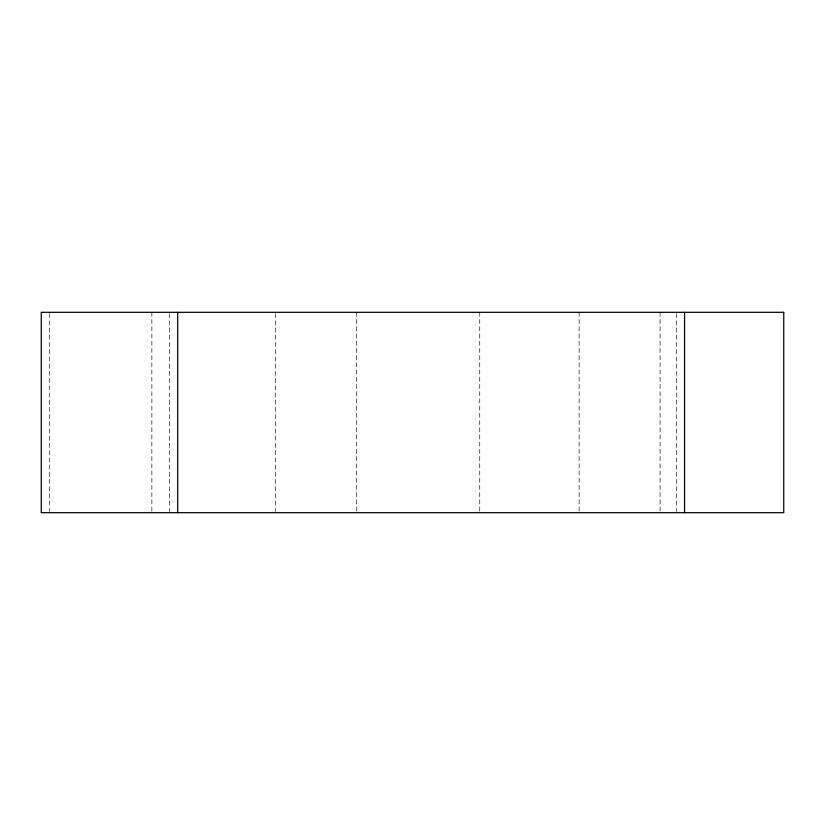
<?xml version="1.0" encoding="UTF-8"?>
<svg xmlns="http://www.w3.org/2000/svg" width="825" height="825" viewBox="0 0 825 825"><rect width="100%" height="100%" fill="white"/><g stroke="black" fill="none" stroke-linecap="round" stroke-linejoin="round"><path stroke-width="0.62" stroke-dasharray="4.12 3.09" d="M676.479 313.593L676.479 511.407M660.083 312.314L660.083 511.407M579.129 312.314L579.129 511.407M479.748 312.314L479.748 511.407M356.483 312.314L356.483 511.407M275.529 313.593L275.529 511.407M169.672 313.593L169.672 511.407M151.862 312.314L151.862 511.407M49.273 313.593L49.273 511.407"/><path stroke-width="1.24" d="M684.575 312.314L684.575 512.686M177.695 312.314L177.695 512.686M783.75 312.314L41.25 312.314L41.25 512.686L783.75 512.686L783.75 312.314"/></g></svg>
